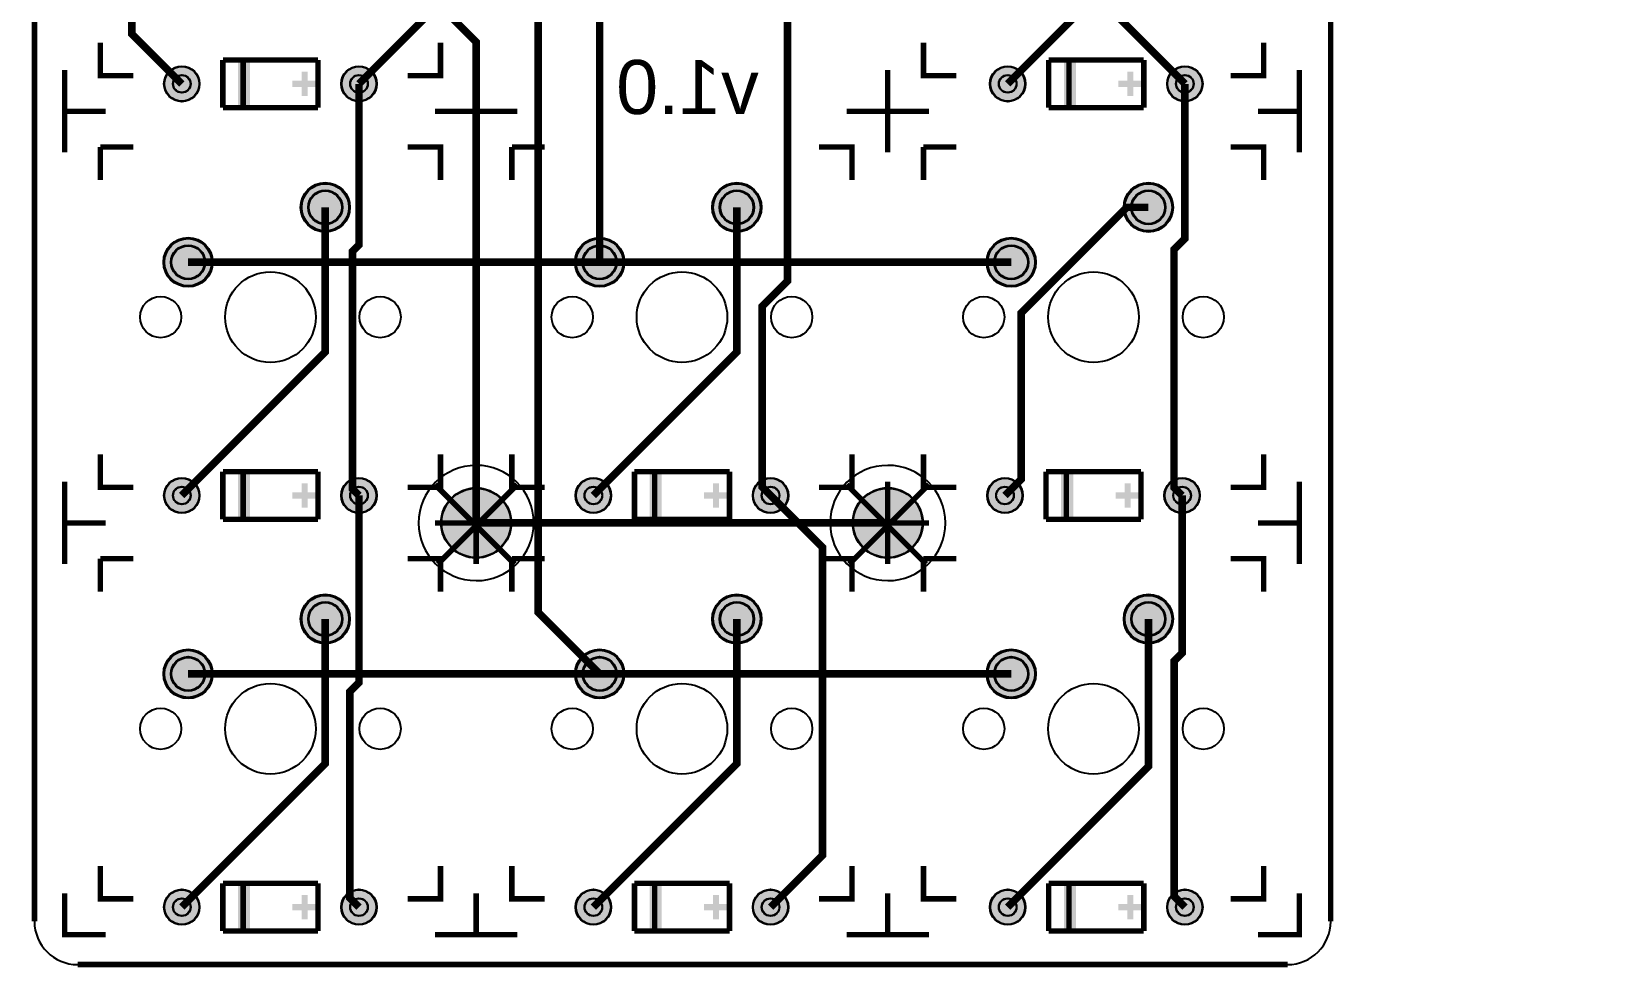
# Model space of a CAD drawing. Header units: millimetres. Extents: x -0.1 to 73.2, y -80.1 to 0.1.
# Drawn here: x -0.1 to 73.2, y -80.1 to -36.8 of the extents above; entities that cross this region are included whole.
import ezdxf

# ---------------------------------------------------------------- set-up
doc = ezdxf.new("R2010")
doc.units = ezdxf.units.MM
for name, color, linetype, true_color in [('BoardOutLine', 7, 'Continuous', 0xff00ff), ('BottomLayer', 7, 'Continuous', 0x0000ff), ('BottomSolderMaskLayer', 7, 'Continuous', 0xaa00ff), ('Document', 7, 'Continuous', 0xffffff), ('Multi-Layer', 7, 'Continuous', 0xc0c0c0), ('TopLayer', 7, 'Continuous', 0xff0000), ('TopSilkLayer', 7, 'Continuous', 0xffcc00), ('TopSolderMaskLayer', 7, 'Continuous', 0x800080)]:
    doc.layers.add(name, color=color, linetype=linetype, true_color=true_color)
doc.styles.get("Standard").update_dxf_attribs({"font": 'arial.ttf'})

msp = doc.modelspace()

# ---------------------------------------------------------------- hatches: boundary and pattern name
at = {"layer": 'BottomSolderMaskLayer'}
for points in [[(5.997, -39.243, 1), (7.647, -39.243, 1)], [(14.197, -39.243, 1), (15.847, -39.243, 1)], [(44.224, -39.243, 1), (45.874, -39.243, 1)], [(52.424, -39.243, 1), (54.075, -39.243, 1)], [(12.319, -44.958, 1), (14.605, -44.958, 1)], [(31.369, -44.958, 1), (33.655, -44.958, 1)], [(50.419, -44.958, 1), (52.705, -44.958, 1)], [(5.969, -47.498, 1), (8.255, -47.498, 1)], [(25.019, -47.498, 1), (27.305, -47.498, 1)], [(44.069, -47.498, 1), (46.355, -47.498, 1)], [(5.997, -58.293, 1), (7.647, -58.293, 1)], [(14.197, -58.293, 1), (15.847, -58.293, 1)], [(18.821, -59.563, 1), (22.073, -59.563, 1)], [(25.047, -58.293, 1), (26.697, -58.293, 1)], [(33.247, -58.293, 1), (34.898, -58.293, 1)], [(37.871, -59.563, 1), (41.123, -59.563, 1)], [(44.097, -58.293, 1), (45.747, -58.293, 1)], [(52.297, -58.293, 1), (53.948, -58.293, 1)], [(12.319, -64.008, 1), (14.605, -64.008, 1)], [(31.369, -64.008, 1), (33.655, -64.008, 1)], [(50.419, -64.008, 1), (52.705, -64.008, 1)], [(5.969, -66.548, 1), (8.255, -66.548, 1)], [(25.019, -66.548, 1), (27.305, -66.548, 1)], [(44.069, -66.548, 1), (46.355, -66.548, 1)], [(5.997, -77.343, 1), (7.647, -77.343, 1)], [(14.197, -77.343, 1), (15.847, -77.343, 1)], [(25.047, -77.343, 1), (26.697, -77.343, 1)], [(33.247, -77.343, 1), (34.898, -77.343, 1)], [(44.224, -77.343, 1), (45.874, -77.343, 1)], [(52.424, -77.343, 1), (54.075, -77.343, 1)]]:
    msp.add_hatch(color=256, dxfattribs=at).paths.add_polyline_path(points)
at = {"layer": 'Document'}
for points in [[(9.982, -38.123), (9.422, -38.123), (9.422, -40.363), (9.982, -40.363)], [(48.209, -38.123), (47.649, -38.123), (47.649, -40.363), (48.209, -40.363)], [(12.362, -39.523), (12.362, -38.683), (12.642, -38.683), (12.642, -39.523), (12.642, -39.803), (12.362, -39.803)], [(50.589, -39.523), (50.589, -38.683), (50.869, -38.683), (50.869, -39.523), (50.869, -39.803), (50.589, -39.803)], [(12.222, -39.103), (13.062, -39.103), (13.062, -39.383), (12.222, -39.383), (11.942, -39.383), (11.942, -39.103)], [(50.449, -39.103), (51.289, -39.103), (51.289, -39.383), (50.449, -39.383), (50.169, -39.383), (50.169, -39.103)], [(9.982, -57.173), (9.422, -57.173), (9.422, -59.413), (9.982, -59.413)], [(29.032, -57.173), (28.472, -57.173), (28.472, -59.413), (29.032, -59.413)], [(48.082, -57.173), (47.522, -57.173), (47.522, -59.413), (48.082, -59.413)], [(12.362, -58.573), (12.362, -57.733), (12.642, -57.733), (12.642, -58.573), (12.642, -58.853), (12.362, -58.853)], [(31.412, -58.573), (31.412, -57.733), (31.692, -57.733), (31.692, -58.573), (31.692, -58.853), (31.412, -58.853)], [(50.462, -58.573), (50.462, -57.733), (50.742, -57.733), (50.742, -58.573), (50.742, -58.853), (50.462, -58.853)], [(12.222, -58.153), (13.062, -58.153), (13.062, -58.433), (12.222, -58.433), (11.942, -58.433), (11.942, -58.153)], [(31.272, -58.153), (32.112, -58.153), (32.112, -58.433), (31.272, -58.433), (30.992, -58.433), (30.992, -58.153)], [(50.322, -58.153), (51.162, -58.153), (51.162, -58.433), (50.322, -58.433), (50.042, -58.433), (50.042, -58.153)], [(9.982, -76.223), (9.422, -76.223), (9.422, -78.463), (9.982, -78.463)], [(29.032, -76.223), (28.472, -76.223), (28.472, -78.463), (29.032, -78.463)], [(48.209, -76.223), (47.649, -76.223), (47.649, -78.463), (48.209, -78.463)], [(12.362, -77.623), (12.362, -76.783), (12.642, -76.783), (12.642, -77.623), (12.642, -77.903), (12.362, -77.903)], [(31.412, -77.623), (31.412, -76.783), (31.692, -76.783), (31.692, -77.623), (31.692, -77.903), (31.412, -77.903)], [(50.589, -77.623), (50.589, -76.783), (50.869, -76.783), (50.869, -77.623), (50.869, -77.903), (50.589, -77.903)], [(12.222, -77.203), (13.062, -77.203), (13.062, -77.483), (12.222, -77.483), (11.942, -77.483), (11.942, -77.203)], [(31.272, -77.203), (32.112, -77.203), (32.112, -77.483), (31.272, -77.483), (30.992, -77.483), (30.992, -77.203)], [(50.449, -77.203), (51.289, -77.203), (51.289, -77.483), (50.449, -77.483), (50.169, -77.483), (50.169, -77.203)]]:
    msp.add_hatch(color=256, dxfattribs=at).paths.add_polyline_path(points)
at = {"layer": 'Multi-Layer'}
for points in [[(6.022, -39.243, 1), (7.622, -39.243, 1)], [(14.222, -39.243, 1), (15.822, -39.243, 1)], [(44.249, -39.243, 1), (45.849, -39.243, 1)], [(52.449, -39.243, 1), (54.049, -39.243, 1)], [(12.37, -44.958, 1), (14.554, -44.958, 1)], [(31.42, -44.958, 1), (33.604, -44.958, 1)], [(50.47, -44.958, 1), (52.654, -44.958, 1)], [(6.02, -47.498, 1), (8.204, -47.498, 1)], [(25.07, -47.498, 1), (27.254, -47.498, 1)], [(44.12, -47.498, 1), (46.304, -47.498, 1)], [(6.022, -58.293, 1), (7.622, -58.293, 1)], [(14.222, -58.293, 1), (15.822, -58.293, 1)], [(25.072, -58.293, 1), (26.672, -58.293, 1)], [(33.272, -58.293, 1), (34.872, -58.293, 1)], [(44.122, -58.293, 1), (45.722, -58.293, 1)], [(52.322, -58.293, 1), (53.922, -58.293, 1)], [(18.847, -59.563, 1), (22.047, -59.563, 1)], [(37.897, -59.563, 1), (41.097, -59.563, 1)], [(12.37, -64.008, 1), (14.554, -64.008, 1)], [(31.42, -64.008, 1), (33.604, -64.008, 1)], [(50.47, -64.008, 1), (52.654, -64.008, 1)], [(6.02, -66.548, 1), (8.204, -66.548, 1)], [(25.07, -66.548, 1), (27.254, -66.548, 1)], [(44.12, -66.548, 1), (46.304, -66.548, 1)], [(6.022, -77.343, 1), (7.622, -77.343, 1)], [(14.222, -77.343, 1), (15.822, -77.343, 1)], [(25.072, -77.343, 1), (26.672, -77.343, 1)], [(33.272, -77.343, 1), (34.872, -77.343, 1)], [(44.249, -77.343, 1), (45.849, -77.343, 1)], [(52.449, -77.343, 1), (54.049, -77.343, 1)]]:
    msp.add_hatch(color=256, dxfattribs=at).paths.add_polyline_path(points)
at = {"layer": 'TopSolderMaskLayer'}
for points in [[(5.997, -39.243, 1), (7.647, -39.243, 1)], [(14.197, -39.243, 1), (15.847, -39.243, 1)], [(44.224, -39.243, 1), (45.874, -39.243, 1)], [(52.424, -39.243, 1), (54.075, -39.243, 1)], [(12.319, -44.958, 1), (14.605, -44.958, 1)], [(31.369, -44.958, 1), (33.655, -44.958, 1)], [(50.419, -44.958, 1), (52.705, -44.958, 1)], [(5.969, -47.498, 1), (8.255, -47.498, 1)], [(25.019, -47.498, 1), (27.305, -47.498, 1)], [(44.069, -47.498, 1), (46.355, -47.498, 1)], [(5.997, -58.293, 1), (7.647, -58.293, 1)], [(14.197, -58.293, 1), (15.847, -58.293, 1)], [(18.821, -59.563, 1), (22.073, -59.563, 1)], [(25.047, -58.293, 1), (26.697, -58.293, 1)], [(33.247, -58.293, 1), (34.898, -58.293, 1)], [(37.871, -59.563, 1), (41.123, -59.563, 1)], [(44.097, -58.293, 1), (45.747, -58.293, 1)], [(52.297, -58.293, 1), (53.948, -58.293, 1)], [(12.319, -64.008, 1), (14.605, -64.008, 1)], [(31.369, -64.008, 1), (33.655, -64.008, 1)], [(50.419, -64.008, 1), (52.705, -64.008, 1)], [(5.969, -66.548, 1), (8.255, -66.548, 1)], [(25.019, -66.548, 1), (27.305, -66.548, 1)], [(44.069, -66.548, 1), (46.355, -66.548, 1)], [(5.997, -77.343, 1), (7.647, -77.343, 1)], [(14.197, -77.343, 1), (15.847, -77.343, 1)], [(25.047, -77.343, 1), (26.697, -77.343, 1)], [(33.247, -77.343, 1), (34.898, -77.343, 1)], [(44.224, -77.343, 1), (45.874, -77.343, 1)], [(52.424, -77.343, 1), (54.075, -77.343, 1)]]:
    msp.add_hatch(color=256, dxfattribs=at).paths.add_polyline_path(points)

# ---------------------------------------------------------------- linework, layer by layer
at = {"layer": 'BoardOutLine', "const_width": 0.254}
for points in [[(0, -78), (0, -2)], [(60, -2), (60, -78)], [(58, -80), (2, -80)]]:
    msp.add_lwpolyline(points, dxfattribs=at)
at = {"layer": 'BoardOutLine'}
for centre, start, end in [((2, -78), 180, 270), ((58, -78), 270, 0)]:
    msp.add_arc(centre, 2, start, end, dxfattribs=at)
at = {"layer": 'BottomLayer', "const_width": 0.35}
for points in [[(22.352, -24.638), (19.396, -27.594), (19.396, -34.869), (15.022, -39.243)], [(13.462, -25.908), (7.592, -25.908), (4.506, -28.994), (4.506, -36.927), (6.822, -39.243)], [(33.782, -33.528), (36.321, -36.067), (50.073, -36.067), (53.249, -39.243)], [(26.162, -47.498), (7.112, -47.498)], [(45.212, -47.498), (26.162, -47.498)], [(39.497, -59.563), (20.447, -59.563)], [(26.162, -66.548), (7.112, -66.548)], [(45.212, -66.548), (26.162, -66.548)]]:
    msp.add_lwpolyline(points, dxfattribs=at)
at = {"layer": 'BottomSolderMaskLayer'}
for centre, radius in [((6.822, -39.243), 0.825), ((6.822, -39.243), 0.413), ((15.022, -39.243), 0.825), ((15.022, -39.243), 0.413), ((45.049, -39.243), 0.825), ((45.049, -39.243), 0.413), ((53.249, -39.243), 0.825), ((53.249, -39.243), 0.413), ((13.462, -44.958), 1.143), ((32.512, -44.958), 1.143), ((51.562, -44.958), 1.143), ((13.462, -44.958), 0.797), ((32.512, -44.958), 0.797), ((51.562, -44.958), 0.797), ((7.112, -47.498), 1.143), ((7.112, -47.498), 0.797), ((26.162, -47.498), 1.143), ((26.162, -47.498), 0.797), ((45.212, -47.498), 1.143), ((45.212, -47.498), 0.797), ((6.822, -58.293), 0.825), ((6.822, -58.293), 0.413), ((15.022, -58.293), 0.825), ((15.022, -58.293), 0.413), ((20.447, -59.563), 1.626), ((20.447, -59.563), 1.626), ((25.872, -58.293), 0.825), ((25.872, -58.293), 0.413), ((34.072, -58.293), 0.825), ((34.072, -58.293), 0.413), ((39.497, -59.563), 1.626), ((39.497, -59.563), 1.626), ((44.922, -58.293), 0.825), ((44.922, -58.293), 0.413), ((53.122, -58.293), 0.825), ((53.122, -58.293), 0.413), ((13.462, -64.008), 1.143), ((32.512, -64.008), 1.143), ((51.562, -64.008), 1.143), ((13.462, -64.008), 0.797), ((32.512, -64.008), 0.797), ((51.562, -64.008), 0.797), ((7.112, -66.548), 1.143), ((7.112, -66.548), 0.797), ((26.162, -66.548), 1.143), ((26.162, -66.548), 0.797), ((45.212, -66.548), 1.143), ((45.212, -66.548), 0.797), ((6.822, -77.343), 0.825), ((6.822, -77.343), 0.413), ((15.022, -77.343), 0.825), ((15.022, -77.343), 0.413), ((25.872, -77.343), 0.825), ((25.872, -77.343), 0.413), ((34.072, -77.343), 0.825), ((34.072, -77.343), 0.413), ((45.049, -77.343), 0.825), ((45.049, -77.343), 0.413), ((53.249, -77.343), 0.825), ((53.249, -77.343), 0.413)]:
    msp.add_circle(centre, radius, dxfattribs=at)
at = {"layer": 'Multi-Layer'}
for centre, radius in [((6.822, -39.243), 0.8), ((6.822, -39.243), 0.4), ((15.022, -39.243), 0.8), ((15.022, -39.243), 0.4), ((45.049, -39.243), 0.8), ((45.049, -39.243), 0.4), ((53.249, -39.243), 0.8), ((53.249, -39.243), 0.4), ((13.462, -44.958), 1.092), ((32.512, -44.958), 1.092), ((51.562, -44.958), 1.092), ((13.462, -44.958), 0.762), ((32.512, -44.958), 0.762), ((51.562, -44.958), 0.762), ((7.112, -47.498), 1.092), ((7.112, -47.498), 0.762), ((26.162, -47.498), 1.092), ((26.162, -47.498), 0.762), ((45.212, -47.498), 1.092), ((45.212, -47.498), 0.762), ((10.922, -50.038), 2.096), ((29.972, -50.038), 2.096), ((49.022, -50.038), 2.096), ((5.842, -50.038), 0.953), ((16.002, -50.038), 0.953), ((24.892, -50.038), 0.953), ((35.052, -50.038), 0.953), ((43.942, -50.038), 0.953), ((54.102, -50.038), 0.953), ((6.822, -58.293), 0.8), ((6.822, -58.293), 0.4), ((15.022, -58.293), 0.8), ((15.022, -58.293), 0.4), ((25.872, -58.293), 0.8), ((25.872, -58.293), 0.4), ((34.072, -58.293), 0.8), ((34.072, -58.293), 0.4), ((44.922, -58.293), 0.8), ((44.922, -58.293), 0.4), ((53.122, -58.293), 0.8), ((53.122, -58.293), 0.4), ((20.447, -59.563), 1.6), ((20.447, -59.563), 1.6), ((39.497, -59.563), 1.6), ((39.497, -59.563), 1.6), ((13.462, -64.008), 1.092), ((32.512, -64.008), 1.092), ((51.562, -64.008), 1.092), ((13.462, -64.008), 0.762), ((32.512, -64.008), 0.762), ((51.562, -64.008), 0.762), ((7.112, -66.548), 1.092), ((7.112, -66.548), 0.762), ((26.162, -66.548), 1.092), ((26.162, -66.548), 0.762), ((45.212, -66.548), 1.092), ((45.212, -66.548), 0.762), ((10.922, -69.088), 2.096), ((29.972, -69.088), 2.096), ((49.022, -69.088), 2.096), ((5.842, -69.088), 0.953), ((16.002, -69.088), 0.953), ((24.892, -69.088), 0.953), ((35.052, -69.088), 0.953), ((43.942, -69.088), 0.953), ((54.102, -69.088), 0.953), ((6.822, -77.343), 0.8), ((6.822, -77.343), 0.4), ((15.022, -77.343), 0.8), ((15.022, -77.343), 0.4), ((25.872, -77.343), 0.8), ((25.872, -77.343), 0.4), ((34.072, -77.343), 0.8), ((34.072, -77.343), 0.4), ((45.049, -77.343), 0.8), ((45.049, -77.343), 0.4), ((53.249, -77.343), 0.8), ((53.249, -77.343), 0.4)]:
    msp.add_circle(centre, radius, dxfattribs=at)
at = {"layer": 'TopLayer', "const_width": 0.35}
for points in [[(20.447, -59.563), (20.447, -37.303), (13.97, -30.826), (13.97, -29.591), (9.271, -24.892), (9.271, -20.33)], [(51.562, -25.908), (51.562, -32.73), (45.049, -39.243)], [(33.782, -30.099), (34.86, -31.177), (34.86, -48.369), (33.687, -49.542), (33.687, -57.908), (34.072, -58.293)], [(22.352, -32.258), (26.162, -36.068), (26.162, -47.498)], [(22.352, -34.798), (23.316, -35.762), (23.316, -63.702), (26.162, -66.548)], [(15.022, -58.293), (14.721, -57.992), (14.721, -46.992), (15.022, -46.69), (15.022, -39.243)], [(53.122, -58.293), (52.746, -57.917), (52.746, -46.91), (53.249, -46.407), (53.249, -39.243)], [(13.462, -44.958), (13.462, -51.653), (6.822, -58.293)], [(32.512, -44.958), (32.512, -51.653), (25.872, -58.293)], [(51.562, -44.958), (50.564, -44.958), (45.674, -49.848), (45.674, -57.541), (44.922, -58.293)], [(15.022, -77.343), (14.594, -76.915), (14.594, -67.378), (15.022, -66.95), (15.022, -58.293)], [(34.072, -77.343), (36.475, -74.94), (36.475, -60.696), (34.072, -58.293)], [(53.249, -77.343), (52.757, -76.851), (52.757, -65.949), (53.122, -65.584), (53.122, -58.293)], [(13.462, -64.008), (13.462, -70.703), (6.822, -77.343)], [(32.512, -64.008), (32.512, -70.703), (25.872, -77.343)], [(51.562, -64.008), (51.562, -70.83), (45.049, -77.343)]]:
    msp.add_lwpolyline(points, dxfattribs=at)
at = {"layer": 'TopSilkLayer', "const_width": 0.254}
for points in [[(4.572, -38.862), (3.048, -38.862), (3.048, -37.338)], [(18.796, -37.338), (18.796, -38.862), (17.272, -38.862)], [(42.672, -38.862), (41.148, -38.862), (41.148, -37.338)], [(56.896, -37.338), (56.896, -38.862), (55.372, -38.862)], [(8.722, -38.143), (13.122, -38.143)], [(8.722, -38.143), (8.722, -40.343)], [(9.661, -38.143), (9.661, -40.343)], [(13.122, -38.143), (13.122, -40.343)], [(46.949, -38.143), (51.349, -38.143)], [(46.949, -38.143), (46.949, -40.343)], [(47.888, -38.143), (47.888, -40.343)], [(51.349, -38.143), (51.349, -40.343)], [(3.302, -40.513), (1.397, -40.513), (1.397, -38.608)], [(20.447, -38.608), (20.447, -40.513), (18.542, -40.513)], [(41.402, -40.513), (39.497, -40.513), (39.497, -38.608)], [(58.547, -38.608), (58.547, -40.513), (56.642, -40.513)], [(8.722, -40.343), (13.122, -40.343)], [(46.949, -40.343), (51.349, -40.343)], [(1.397, -40.513), (3.302, -40.513)], [(1.397, -40.513), (1.397, -42.418)], [(18.542, -40.513), (20.447, -40.513)], [(20.447, -42.418), (20.447, -40.513)], [(20.447, -40.513), (22.352, -40.513)], [(20.447, -40.513), (20.447, -42.418)], [(37.592, -40.513), (39.497, -40.513)], [(39.497, -40.513), (41.402, -40.513)], [(39.497, -40.513), (39.497, -42.418)], [(39.497, -42.418), (39.497, -40.513)], [(56.642, -40.513), (58.547, -40.513)], [(58.547, -42.418), (58.547, -40.513)], [(3.048, -42.164), (3.048, -43.688)], [(3.048, -42.164), (4.572, -42.164)], [(17.272, -42.164), (18.796, -42.164), (18.796, -43.688)], [(22.098, -42.164), (22.098, -43.688)], [(22.098, -42.164), (23.622, -42.164)], [(36.322, -42.164), (37.846, -42.164), (37.846, -43.688)], [(41.148, -42.164), (41.148, -43.688)], [(41.148, -42.164), (42.672, -42.164)], [(55.372, -42.164), (56.896, -42.164), (56.896, -43.688)], [(4.572, -57.912), (3.048, -57.912), (3.048, -56.388)], [(18.796, -56.388), (18.796, -57.912), (17.272, -57.912)], [(23.622, -57.912), (22.098, -57.912), (22.098, -56.388)], [(37.846, -56.388), (37.846, -57.912), (36.322, -57.912)], [(42.672, -57.912), (41.148, -57.912), (41.148, -56.388)], [(56.896, -56.388), (56.896, -57.912), (55.372, -57.912)], [(8.722, -57.193), (13.122, -57.193)], [(8.722, -57.193), (8.722, -59.393)], [(9.661, -57.193), (9.661, -59.393)], [(13.122, -57.193), (13.122, -59.393)], [(27.772, -57.193), (32.172, -57.193)], [(27.772, -57.193), (27.772, -59.393)], [(28.711, -57.193), (28.711, -59.393)], [(32.172, -57.193), (32.172, -59.393)], [(46.822, -57.193), (51.222, -57.193)], [(46.822, -57.193), (46.822, -59.393)], [(47.761, -57.193), (47.761, -59.393)], [(51.222, -57.193), (51.222, -59.393)], [(3.302, -59.563), (1.397, -59.563), (1.397, -57.658)], [(20.447, -57.658), (20.447, -59.563), (18.542, -59.563)], [(18.542, -57.785), (22.225, -61.468)], [(22.352, -57.785), (18.669, -61.468)], [(22.352, -59.563), (20.447, -59.563), (20.447, -57.658)], [(39.497, -57.658), (39.497, -59.563), (37.592, -59.563)], [(37.592, -57.785), (41.275, -61.468)], [(41.402, -57.785), (37.719, -61.468)], [(41.402, -59.563), (39.497, -59.563), (39.497, -57.658)], [(58.547, -57.658), (58.547, -59.563), (56.642, -59.563)], [(8.722, -59.393), (13.122, -59.393)], [(27.772, -59.393), (32.172, -59.393)], [(46.822, -59.393), (51.222, -59.393)], [(1.397, -59.563), (3.302, -59.563)], [(1.397, -59.563), (1.397, -61.468)], [(18.542, -59.563), (20.447, -59.563)], [(20.447, -61.468), (20.447, -59.563)], [(20.447, -59.563), (22.352, -59.563)], [(20.447, -59.563), (20.447, -61.468)], [(37.592, -59.563), (39.497, -59.563)], [(39.497, -61.468), (39.497, -59.563)], [(39.497, -59.563), (41.402, -59.563)], [(39.497, -59.563), (39.497, -61.468)], [(56.642, -59.563), (58.547, -59.563)], [(58.547, -61.468), (58.547, -59.563)], [(3.048, -61.214), (3.048, -62.738)], [(3.048, -61.214), (4.572, -61.214)], [(17.272, -61.214), (18.796, -61.214), (18.796, -62.738)], [(22.098, -61.214), (22.098, -62.738)], [(22.098, -61.214), (23.622, -61.214)], [(36.322, -61.214), (37.846, -61.214), (37.846, -62.738)], [(41.148, -61.214), (41.148, -62.738)], [(41.148, -61.214), (42.672, -61.214)], [(55.372, -61.214), (56.896, -61.214), (56.896, -62.738)], [(4.572, -76.962), (3.048, -76.962), (3.048, -75.438)], [(18.796, -75.438), (18.796, -76.962), (17.272, -76.962)], [(23.622, -76.962), (22.098, -76.962), (22.098, -75.438)], [(37.846, -75.438), (37.846, -76.962), (36.322, -76.962)], [(42.672, -76.962), (41.148, -76.962), (41.148, -75.438)], [(56.896, -75.438), (56.896, -76.962), (55.372, -76.962)], [(8.722, -76.243), (13.122, -76.243)], [(8.722, -76.243), (8.722, -78.443)], [(9.661, -76.243), (9.661, -78.443)], [(13.122, -76.243), (13.122, -78.443)], [(27.772, -76.243), (32.172, -76.243)], [(27.772, -76.243), (27.772, -78.443)], [(28.711, -76.243), (28.711, -78.443)], [(32.172, -76.243), (32.172, -78.443)], [(46.949, -76.243), (51.349, -76.243)], [(46.949, -76.243), (46.949, -78.443)], [(47.888, -76.243), (47.888, -78.443)], [(51.349, -76.243), (51.349, -78.443)], [(3.302, -78.613), (1.397, -78.613), (1.397, -76.708)], [(20.447, -76.708), (20.447, -78.613), (18.542, -78.613)], [(22.352, -78.613), (20.447, -78.613), (20.447, -76.708)], [(39.497, -76.708), (39.497, -78.613), (37.592, -78.613)], [(41.402, -78.613), (39.497, -78.613), (39.497, -76.708)], [(58.547, -76.708), (58.547, -78.613), (56.642, -78.613)], [(8.722, -78.443), (13.122, -78.443)], [(27.772, -78.443), (32.172, -78.443)], [(46.949, -78.443), (51.349, -78.443)]]:
    msp.add_lwpolyline(points, dxfattribs=at)
at = {"layer": 'TopSilkLayer'}
for centre in [(20.447, -59.566), (39.497, -59.566)]:
    msp.add_arc(centre, 2.667, 0.07012, 359.92988, dxfattribs=at)
at = {"layer": 'TopSolderMaskLayer'}
for centre, radius in [((6.822, -39.243), 0.825), ((6.822, -39.243), 0.413), ((15.022, -39.243), 0.825), ((15.022, -39.243), 0.413), ((45.049, -39.243), 0.825), ((45.049, -39.243), 0.413), ((53.249, -39.243), 0.825), ((53.249, -39.243), 0.413), ((13.462, -44.958), 1.143), ((32.512, -44.958), 1.143), ((51.562, -44.958), 1.143), ((13.462, -44.958), 0.797), ((32.512, -44.958), 0.797), ((51.562, -44.958), 0.797), ((7.112, -47.498), 1.143), ((7.112, -47.498), 0.797), ((26.162, -47.498), 1.143), ((26.162, -47.498), 0.797), ((45.212, -47.498), 1.143), ((45.212, -47.498), 0.797), ((6.822, -58.293), 0.825), ((6.822, -58.293), 0.413), ((15.022, -58.293), 0.825), ((15.022, -58.293), 0.413), ((20.447, -59.563), 1.626), ((20.447, -59.563), 1.626), ((25.872, -58.293), 0.825), ((25.872, -58.293), 0.413), ((34.072, -58.293), 0.825), ((34.072, -58.293), 0.413), ((39.497, -59.563), 1.626), ((39.497, -59.563), 1.626), ((44.922, -58.293), 0.825), ((44.922, -58.293), 0.413), ((53.122, -58.293), 0.825), ((53.122, -58.293), 0.413), ((13.462, -64.008), 1.143), ((32.512, -64.008), 1.143), ((51.562, -64.008), 1.143), ((13.462, -64.008), 0.797), ((32.512, -64.008), 0.797), ((51.562, -64.008), 0.797), ((7.112, -66.548), 1.143), ((7.112, -66.548), 0.797), ((26.162, -66.548), 1.143), ((26.162, -66.548), 0.797), ((45.212, -66.548), 1.143), ((45.212, -66.548), 0.797), ((6.822, -77.343), 0.825), ((6.822, -77.343), 0.413), ((15.022, -77.343), 0.825), ((15.022, -77.343), 0.413), ((25.872, -77.343), 0.825), ((25.872, -77.343), 0.413), ((34.072, -77.343), 0.825), ((34.072, -77.343), 0.413), ((45.049, -77.343), 0.825), ((45.049, -77.343), 0.413), ((53.249, -77.343), 0.825), ((53.249, -77.343), 0.413)]:
    msp.add_circle(centre, radius, dxfattribs=at)

# ---------------------------------------------------------------- texts
at = {"layer": 'BottomLayer', "text_generation_flag": 2}
msp.add_text('v1.0', height=2.5, dxfattribs=at).set_placement((33.528, -40.64))

doc.saveas('drawing.dxf')
